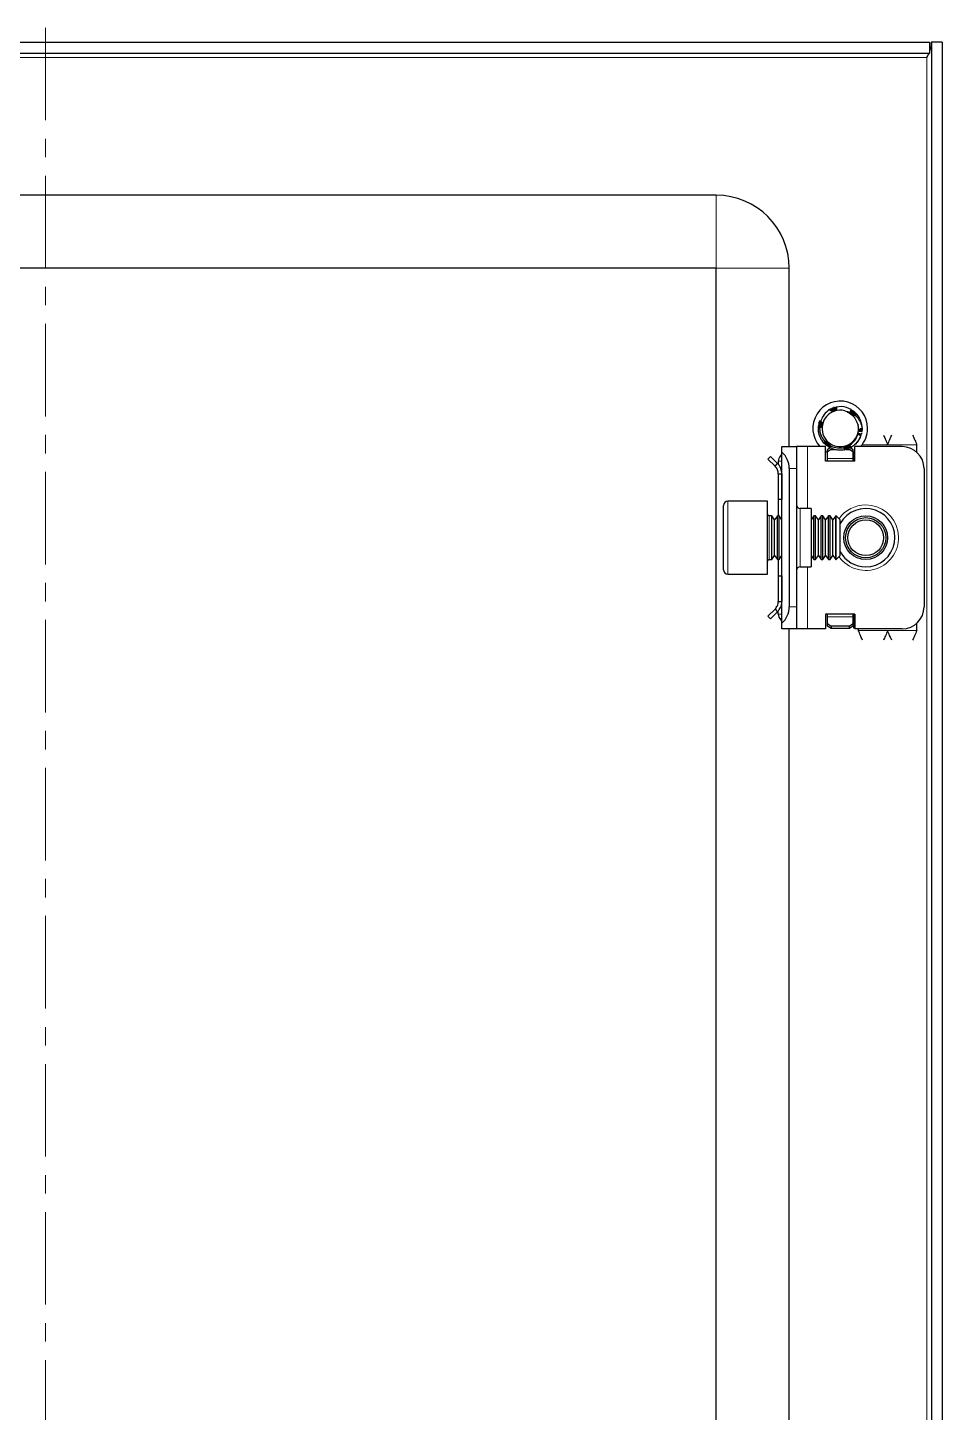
# Model space of a CAD drawing. Header units: millimetres. Extents: x 233 to 1212, y -851 to 1304.
# Drawn here: x 1086 to 1211.5, y 1032.6 to 1222.6 of the extents above; entities that cross this region are included whole.
import ezdxf

# ---------------------------------------------------------------- set-up
doc = ezdxf.new("R2010")
doc.units = ezdxf.units.MM
doc.linetypes.add('CENTERX2', pattern=[20.32, 12.7, -2.54, 2.54, -2.54])
doc.layers.add('FORMAT', color=7, linetype='Continuous')

msp = doc.modelspace()

# ---------------------------------------------------------------- linework, layer by layer
at = {"color": 7, "linetype": 'Continuous', "lineweight": 25}
for p, q in [((967.15, 1220.61), (1209.75, 1220.61)), ((1209.75, 1219.11), (1209.75, 1220.61)), ((1211.45, 1220.61), (1209.95, 1220.61)), ((1209.95, 1220.61), (1209.95, -740.39)), ((1211.45, 1220.61), (1211.45, -740.39)), ((967.15, 1219.11), (1209.75, 1219.11)), ((1209.59, 1219.11), (1209.35, 1218.51)), ((1180.45, 1199.61), (996.45, 1199.61)), ((1180.45, 1189.61), (996.45, 1189.61)), ((1180.45, -709.39), (1180.45, 1189.61)), ((1190.45, 1165.11), (1190.45, 1189.61)), ((1195.83, 1170.14), (1196.03, 1170.25)), ((1196, 1170.24), (1195.96, 1170.22)), ((1196.01, 1170.17), (1195.96, 1170.22)), ((1196, 1170.24), (1196.23, 1170.32)), ((1196.19, 1170.33), (1196.14, 1170.31)), ((1196.38, 1170.42), (1196.33, 1170.4)), ((1196.57, 1170.48), (1196.52, 1170.47)), ((1196.76, 1170.53), (1196.71, 1170.52)), ((1197.65, 1170.61), (1196.9, 1170.54)), ((1199.15, 1170.09), (1199.1, 1170.12)), ((1199.31, 1169.97), (1199.27, 1170)), ((1199.47, 1169.83), (1199.43, 1169.87)), ((1199.61, 1169.69), (1199.58, 1169.73)), ((1199.61, 1169.69), (1199.73, 1169.56)), ((1199.72, 1169.57), (1199.71, 1169.59)), ((1194.45, 1167.71), (1194.48, 1167.96)), ((1194.45, 1167.5), (1194.48, 1167.74)), ((1194.45, 1167.71), (1194.45, 1167.66)), ((1194.45, 1167.5), (1194.45, 1167.45)), ((1194.47, 1167.91), (1194.46, 1167.86)), ((1194.47, 1167.3), (1194.47, 1167.26)), ((1194.49, 1168.12), (1194.49, 1168.07)), ((1194.49, 1167.11), (1194.5, 1167.07)), ((1194.53, 1168.32), (1194.52, 1168.27)), ((1194.53, 1168.32), (1194.61, 1168.55)), ((1194.53, 1166.93), (1194.54, 1166.89)), ((1194.59, 1168.51), (1194.57, 1168.46)), ((1199.74, 1168.48), (1199.91, 1168.07)), ((1200.44, 1167.42), (1200.38, 1167.11)), ((1200.42, 1167.21), (1200.43, 1167.26)), ((1200.44, 1167.42), (1200.45, 1167.47)), ((1200.45, 1167.61), (1200.45, 1167.61)), ((1189.45, 1165.11), (1191.45, 1165.11)), ((1189.45, 1164.35), (1189.45, 1165.11)), ((1191.45, 1165.11), (1191.45, 1162.11)), ((1192.95, 1165.11), (1191.45, 1165.11)), ((1195.45, 1165.11), (1192.95, 1165.11)), ((1194.58, 1166.75), (1194.59, 1166.71)), ((1194.64, 1166.58), (1194.64, 1166.57)), ((1195.22, 1165.6), (1195.26, 1165.57)), ((1195.36, 1165.46), (1195.39, 1165.43)), ((1195.45, 1163.11), (1195.45, 1165.11)), ((1195.67, 1165.2), (1195.46, 1165.38)), ((1195.51, 1165.33), (1195.55, 1165.3)), ((1195.67, 1165.2), (1195.71, 1165.17)), ((1195.84, 1165.08), (1195.88, 1165.06)), ((1196.02, 1164.98), (1195.88, 1165.09)), ((1198.79, 1165.02), (1199.2, 1164.74)), ((1199.45, 1163.11), (1199.45, 1165.11)), ((1205.95, 1165.11), (1199.45, 1165.11)), ((1199.69, 1165.68), (1199.57, 1165.49)), ((1200.22, 1166.5), (1200.12, 1166.31)), ((1200.23, 1166.49), (1200.13, 1166.31)), ((1200.29, 1166.87), (1200.35, 1166.86)), ((1200.29, 1166.63), (1200.3, 1166.68)), ((1200.34, 1166.81), (1200.35, 1166.86)), ((1207.95, 1164.35), (1207.95, 1165.36)), ((1187.89, 1163.75), (1187.54, 1163.4)), ((1188.51, 1162.42), (1187.54, 1163.4)), ((1188.86, 1162.78), (1187.89, 1163.75)), ((1188.95, 1163.11), (1188.95, 1162.72)), ((1189.24, 1163.82), (1189.45, 1164.03)), ((1189.45, 1140.88), (1189.45, 1164.35)), ((1195.7, 1164.3), (1195.45, 1164.44)), ((1199.45, 1163.11), (1195.45, 1163.11)), ((1195.7, 1164.74), (1196.04, 1164.98)), ((1196.2, 1164.74), (1195.7, 1164.38)), ((1195.7, 1164.38), (1195.7, 1164.74)), ((1195.7, 1163.47), (1195.7, 1164.38)), ((1195.7, 1163.11), (1195.7, 1163.47)), ((1196.02, 1164.98), (1196.06, 1164.96)), ((1196.2, 1164.74), (1196.6, 1164.74)), ((1196.37, 1164.81), (1196.42, 1164.8)), ((1196.55, 1164.75), (1196.6, 1164.74)), ((1196.73, 1164.7), (1196.77, 1164.69)), ((1198.05, 1164.67), (1198.09, 1164.68)), ((1198.29, 1164.74), (1198.7, 1164.74)), ((1199.2, 1164.38), (1198.7, 1164.74)), ((1199.2, 1164.74), (1199.2, 1164.38)), ((1199.2, 1164.38), (1199.2, 1163.47)), ((1199.2, 1163.47), (1199.2, 1163.11)), ((1199.45, 1164.44), (1199.25, 1164.32)), ((1199.25, 1164.32), (1199.25, 1163.11)), ((1188.51, 1162.42), (1188.86, 1162.78)), ((1188.95, 1161.36), (1189.45, 1161.36)), ((1188.95, 1161.36), (1188.95, 1157.86)), ((1189.45, 1161.36), (1189.45, 1157.86)), ((1190.45, 1162.11), (1190.45, 1143.11)), ((1191.45, 1162.11), (1191.45, 1143.11)), ((1208.95, 1162.11), (1208.95, 1143.11)), ((1187.45, 1157.61), (1182.05, 1157.61)), ((1187.45, 1147.61), (1187.45, 1157.61)), ((1189.45, 1157.86), (1188.95, 1157.86)), ((1188.95, 1157.86), (1188.95, 1155.61)), ((1181.45, 1148.21), (1181.45, 1157.01)), ((1188.06, 1155.61), (1187.7, 1155.61)), ((1188.45, 1155.06), (1188.06, 1155.61)), ((1188.06, 1155.14), (1188.06, 1155.61)), ((1188.84, 1155.61), (1188.45, 1155.06)), ((1189.06, 1155.61), (1188.84, 1155.61)), ((1188.84, 1155.14), (1188.84, 1155.61)), ((1189.45, 1155.06), (1189.06, 1155.61)), ((1189.06, 1155.14), (1189.06, 1155.61)), ((1193.45, 1156.61), (1191.95, 1156.61)), ((1193.45, 1156.61), (1193.45, 1148.61)), ((1193.84, 1155.61), (1193.45, 1155.06)), ((1194.06, 1155.61), (1193.84, 1155.61)), ((1193.84, 1155.14), (1193.84, 1155.61)), ((1194.45, 1155.06), (1194.06, 1155.61)), ((1194.06, 1155.14), (1194.06, 1155.61)), ((1194.84, 1155.61), (1194.45, 1155.06)), ((1195.06, 1155.61), (1194.84, 1155.61)), ((1194.84, 1155.14), (1194.84, 1155.61)), ((1195.45, 1155.06), (1195.06, 1155.61)), ((1195.06, 1155.14), (1195.06, 1155.61)), ((1195.84, 1155.61), (1195.45, 1155.06)), ((1196.06, 1155.61), (1195.84, 1155.61)), ((1195.84, 1155.14), (1195.84, 1155.61)), ((1196.45, 1155.06), (1196.06, 1155.61)), ((1196.06, 1155.14), (1196.06, 1155.61)), ((1196.84, 1155.61), (1196.45, 1155.06)), ((1196.9, 1155.61), (1196.84, 1155.61)), ((1196.84, 1155.14), (1196.84, 1155.61)), ((1197.45, 1155.06), (1196.9, 1155.61)), ((1196.9, 1149.61), (1196.9, 1155.61)), ((1188.06, 1149.61), (1188.06, 1155.14)), ((1188.45, 1154.67), (1188.45, 1155.06)), ((1188.45, 1150.17), (1188.45, 1154.67)), ((1188.84, 1149.61), (1188.84, 1155.14)), ((1189.06, 1149.61), (1189.06, 1155.14)), ((1193.84, 1149.61), (1193.84, 1155.14)), ((1194.06, 1149.61), (1194.06, 1155.14)), ((1194.45, 1154.67), (1194.45, 1155.06)), ((1194.45, 1150.17), (1194.45, 1154.67)), ((1194.84, 1149.61), (1194.84, 1155.14)), ((1195.06, 1149.61), (1195.06, 1155.14)), ((1195.45, 1154.67), (1195.45, 1155.06)), ((1195.45, 1150.17), (1195.45, 1154.67)), ((1195.84, 1149.61), (1195.84, 1155.14)), ((1196.06, 1149.61), (1196.06, 1155.14)), ((1196.45, 1154.67), (1196.45, 1155.06)), ((1196.45, 1150.17), (1196.45, 1154.67)), ((1196.84, 1149.61), (1196.84, 1155.14)), ((1197.45, 1150.17), (1197.45, 1155.06)), ((1188.06, 1149.61), (1188.45, 1150.17)), ((1188.45, 1150.17), (1188.84, 1149.61)), ((1189.06, 1149.61), (1189.45, 1150.17)), ((1193.45, 1150.17), (1193.84, 1149.61)), ((1194.06, 1149.61), (1194.45, 1150.17)), ((1194.45, 1150.17), (1194.84, 1149.61)), ((1195.06, 1149.61), (1195.45, 1150.17)), ((1195.45, 1150.17), (1195.84, 1149.61)), ((1196.06, 1149.61), (1196.45, 1150.17)), ((1196.45, 1150.17), (1196.84, 1149.61)), ((1196.9, 1149.61), (1197.45, 1150.17)), ((1187.7, 1149.61), (1188.06, 1149.61)), ((1188.84, 1149.61), (1189.06, 1149.61)), ((1188.95, 1149.61), (1188.95, 1147.36)), ((1191.95, 1148.61), (1193.45, 1148.61)), ((1193.84, 1149.61), (1194.06, 1149.61)), ((1194.84, 1149.61), (1195.06, 1149.61)), ((1195.84, 1149.61), (1196.06, 1149.61)), ((1196.84, 1149.61), (1196.9, 1149.61)), ((1182.05, 1147.61), (1187.45, 1147.61)), ((1188.95, 1147.36), (1189.45, 1147.36)), ((1188.95, 1147.36), (1188.95, 1143.86)), ((1189.45, 1147.36), (1189.45, 1143.86)), ((1188.51, 1142.8), (1187.54, 1141.83)), ((1188.86, 1142.45), (1187.89, 1141.47)), ((1188.51, 1142.8), (1188.86, 1142.45)), ((1188.95, 1143.86), (1189.45, 1143.86)), ((1188.95, 1142.11), (1188.95, 1142.57)), ((1191.45, 1143.11), (1191.45, 1140.11)), ((1187.89, 1141.47), (1187.54, 1141.83)), ((1189.45, 1141.2), (1189.24, 1141.41)), ((1189.45, 1140.11), (1189.45, 1140.88)), ((1199.45, 1142.11), (1195.45, 1142.11)), ((1195.45, 1142.11), (1195.45, 1140.11)), ((1195.7, 1141.76), (1195.7, 1142.11)), ((1195.7, 1140.85), (1195.7, 1141.76)), ((1195.7, 1140.85), (1196.2, 1140.49)), ((1195.7, 1140.49), (1195.7, 1140.85)), ((1196.2, 1140.14), (1195.7, 1140.49)), ((1198.7, 1140.49), (1196.2, 1140.49)), ((1196.2, 1140.49), (1196.2, 1140.14)), ((1198.7, 1140.49), (1199.2, 1140.85)), ((1198.7, 1140.14), (1198.7, 1140.49)), ((1199.2, 1140.49), (1198.7, 1140.14)), ((1199.2, 1142.11), (1199.2, 1141.76)), ((1199.2, 1141.76), (1199.2, 1140.85)), ((1199.2, 1140.85), (1199.2, 1140.49)), ((1199.25, 1142.11), (1199.25, 1140.23)), ((1199.45, 1142.11), (1199.45, 1140.11)), ((1207.95, 1139.86), (1207.95, 1140.88)), ((1191.45, 1140.11), (1189.45, 1140.11)), ((1190.45, 565.11), (1190.45, 1140.11)), ((1192.95, 1140.11), (1191.45, 1140.11)), ((1195.45, 1140.11), (1192.95, 1140.11)), ((1198.7, 1140.14), (1196.2, 1140.14)), ((1199.25, 1140.23), (1199.45, 1140.23)), ((1205.95, 1140.11), (1199.45, 1140.11)), ((1199.95, 1139.86), (1199.95, 1140.11))]:
    msp.add_line(p, q, dxfattribs=at)
at = {"color": 8, "linetype": 'Continuous', "lineweight": 18}
for p, q in [((967.55, 1218.51), (1209.35, 1218.51)), ((1209.35, 1218.51), (1209.35, -738.29)), ((1180.45, 1189.61), (1180.45, 1199.61)), ((1180.45, 1189.61), (1190.45, 1189.61)), ((1192.95, 1165.11), (1192.95, 1156.61)), ((1200.45, 1165.36), (1203.95, 1165.36)), ((1207.95, 1165.36), (1203.95, 1165.36)), ((1189.45, 1163.11), (1188.95, 1163.11)), ((1189.45, 1163.61), (1189.24, 1163.82)), ((1199.2, 1163.47), (1195.7, 1163.47)), ((1191.45, 1162.11), (1190.45, 1162.11)), ((1182.05, 1157.61), (1182.05, 1147.61)), ((1187.7, 1155.61), (1187.7, 1151)), ((1191.95, 1156.61), (1191.95, 1148.61)), ((1187.7, 1151), (1187.7, 1149.61)), ((1192.95, 1148.61), (1192.95, 1140.11)), ((1190.45, 1143.11), (1191.45, 1143.11)), ((1189.45, 1142.11), (1188.95, 1142.11)), ((1189.45, 1141.61), (1189.24, 1141.41)), ((1195.7, 1141.76), (1199.2, 1141.76)), ((1203.95, 1139.86), (1199.95, 1139.86)), ((1207.95, 1139.86), (1203.95, 1139.86))]:
    msp.add_line(p, q, dxfattribs=at)
at = {"color": 7, "linetype": 'Continuous', "lineweight": 25}
for radius in [3, 2.76, 2.45]:
    msp.add_circle((1200.95, 1152.61), radius, dxfattribs=at)
for centre, radius, start, end in [((1180.45, 1189.61), 10, 0, 90), ((1197.45, 1167.61), 3.75, 0, 221.8103), ((1197.45, 1167.61), 2.5, 108.5944, 168.5944), ((1197.45, 1167.61), 2.5, 75.8881, 108.5944), ((1197.45, 1167.61), 3, 59.9286, 86.2193), ((1197.45, 1167.61), 3, 360, 40.7437), ((1197.45, 1167.61), 2.5, 168.5944, 228.5944), ((1197.45, 1167.61), 2.5, 288.5944, 348.5944), ((1197.45, 1167.61), 2.5, 348.5944, 10.5165), ((1197.45, 1167.61), 3.75, 318.1897, 0), ((1197.45, 1167.61), 2.5, 228.5944, 288.5944), ((1205.95, 1162.11), 3, 360, 90), ((1189.95, 1163.11), 1, 135, 180), ((1187.45, 1162.11), 3, 360, 48.1897), ((1182.05, 1157.01), 0.6, 90, 180), ((1187.7, 1155.86), 0.25, 180, 270), ((1191.95, 1157.11), 0.5, 180, 270), ((1200.95, 1152.61), 4, 270, 151.045), ((1200.95, 1152.61), 4, 208.955, 270), ((1182.05, 1148.21), 0.6, 180, 270), ((1187.7, 1149.36), 0.25, 90, 180), ((1191.95, 1148.11), 0.5, 90, 180), ((1187.45, 1143.11), 3, 311.8103, 360), ((1205.95, 1143.11), 3, 270, 360), ((1189.95, 1142.11), 1, 180, 225)]:
    msp.add_arc(centre, radius, start, end, dxfattribs=at)
at = {"color": 8, "linetype": 'Continuous', "lineweight": 18}
for start, end in [(215.4622, 90), (90, 144.5378)]:
    msp.add_arc((1200.95, 1152.61), 4.5, start, end, dxfattribs=at)
at = {"color": 7, "linetype": 'Continuous', "lineweight": 25}
for points, knots in [([(1209.95, 1220.61), (1209.94, 1220.43), (1209.92, 1220.07), (1209.83, 1219.7), (1209.75, 1219.51), (1209.75, 1219.5)], [0, 0, 0, 0, 0.48755, 0.97507, 1, 1, 1, 1]), ([(1195.99, 1170.17), (1195.91, 1170.12), (1195.57, 1169.89), (1195.08, 1169.38), (1194.85, 1168.83), (1194.75, 1168.58)], [0, 0, 0, 0, 0.128781, 0.613629, 1, 1, 1, 1]), ([(1196.65, 1169.98), (1196.64, 1169.98), (1196.59, 1169.96), (1196.51, 1169.95), (1196.42, 1169.95), (1196.33, 1169.97), (1196.24, 1169.99), (1196.16, 1170.03), (1196.08, 1170.07), (1196.03, 1170.12), (1196, 1170.16), (1195.99, 1170.17)], [0, 0, 0, 0, 0.0429601, 0.1733, 0.2742626, 0.4010814, 0.5277159, 0.6542588, 0.7807587, 0.9368521, 1, 1, 1, 1]), ([(1196, 1170.24), (1196.03, 1170.22), (1196.09, 1170.18), (1196.16, 1170.11), (1196.2, 1170.05), (1196.22, 1170.01), (1196.22, 1170)], [0, 0, 0, 0, 0.3195142, 0.6084926, 0.891527, 1, 1, 1, 1]), ([(1196.3, 1169.98), (1196.3, 1169.98), (1196.3, 1170.01), (1196.28, 1170.08), (1196.25, 1170.17), (1196.2, 1170.25), (1196.16, 1170.29), (1196.14, 1170.31)], [0, 0, 0, 0, 0.00279, 0.269575, 0.536371, 0.765499, 1, 1, 1, 1]), ([(1196.19, 1170.33), (1196.21, 1170.31), (1196.27, 1170.27), (1196.33, 1170.19), (1196.37, 1170.11), (1196.4, 1170.03), (1196.4, 1169.98), (1196.41, 1169.96)], [0, 0, 0, 0, 0.234253, 0.442787, 0.646465, 0.841043, 1, 1, 1, 1]), ([(1196.44, 1169.95), (1196.44, 1169.98), (1196.45, 1170.05), (1196.44, 1170.14), (1196.42, 1170.24), (1196.38, 1170.32), (1196.35, 1170.37), (1196.33, 1170.4)], [0, 0, 0, 0, 0.181695, 0.396783, 0.61186, 0.803681, 1, 1, 1, 1]), ([(1196.38, 1170.42), (1196.4, 1170.39), (1196.45, 1170.34), (1196.5, 1170.26), (1196.54, 1170.18), (1196.55, 1170.09), (1196.55, 1170.02), (1196.54, 1169.98), (1196.54, 1169.96)], [0, 0, 0, 0, 0.208724, 0.39105, 0.568219, 0.73683, 0.894853, 1, 1, 1, 1]), ([(1196.56, 1169.96), (1196.56, 1169.97), (1196.58, 1170.01), (1196.6, 1170.08), (1196.61, 1170.18), (1196.6, 1170.28), (1196.57, 1170.38), (1196.54, 1170.44), (1196.52, 1170.47)], [0, 0, 0, 0, 0.043388, 0.23288, 0.422274, 0.611632, 0.803279, 1, 1, 1, 1]), ([(1196.57, 1170.48), (1196.59, 1170.45), (1196.63, 1170.4), (1196.67, 1170.31), (1196.69, 1170.23), (1196.69, 1170.15), (1196.68, 1170.07), (1196.67, 1170.02), (1196.65, 1169.99), (1196.64, 1169.98)], [0, 0, 0, 0, 0.198483, 0.367712, 0.531083, 0.685778, 0.830503, 0.965152, 1, 1, 1, 1]), ([(1196.9, 1170.54), (1196.91, 1170.52), (1196.93, 1170.47), (1196.95, 1170.4), (1196.95, 1170.32), (1196.93, 1170.24), (1196.89, 1170.16), (1196.83, 1170.08), (1196.74, 1170.02), (1196.68, 1169.99), (1196.65, 1169.98)], [0, 0, 0, 0, 0.098631, 0.238541, 0.378532, 0.49895, 0.601027, 0.777401, 0.9101, 1, 1, 1, 1]), ([(1196.67, 1170), (1196.68, 1170.02), (1196.71, 1170.07), (1196.74, 1170.16), (1196.76, 1170.26), (1196.76, 1170.39), (1196.73, 1170.47), (1196.71, 1170.52)], [0, 0, 0, 0, 0.13286, 0.29106, 0.491007, 0.69089, 1, 1, 1, 1]), ([(1196.76, 1170.53), (1196.77, 1170.51), (1196.8, 1170.46), (1196.83, 1170.37), (1196.84, 1170.29), (1196.83, 1170.21), (1196.8, 1170.12), (1196.76, 1170.06), (1196.73, 1170.02)], [0, 0, 0, 0, 0.16279, 0.324686, 0.479688, 0.626058, 0.76302, 1, 1, 1, 1]), ([(1196.75, 1170.03), (1196.76, 1170.04), (1196.79, 1170.06), (1196.82, 1170.12), (1196.87, 1170.2), (1196.9, 1170.29), (1196.91, 1170.38), (1196.91, 1170.47), (1196.91, 1170.52), (1196.9, 1170.54)], [0, 0, 0, 0, 0.036757, 0.196192, 0.355485, 0.51469, 0.719746, 0.882005, 1, 1, 1, 1]), ([(1198.06, 1170.04), (1198.34, 1169.99), (1198.64, 1169.93), (1198.91, 1169.8), (1198.92, 1169.8)], [0, 0, 0, 0, 0.965671, 1, 1, 1, 1]), ([(1198.06, 1170.04), (1198.15, 1170), (1198.29, 1169.94), (1198.42, 1169.87), (1198.46, 1169.85)], [0, 0, 0, 0, 0.681733, 1, 1, 1, 1]), ([(1198.46, 1169.85), (1198.53, 1169.81), (1198.85, 1169.65), (1199.37, 1169.24), (1199.62, 1168.73), (1199.74, 1168.48)], [0, 0, 0, 0, 0.130652, 0.560007, 1, 1, 1, 1]), ([(1198.92, 1169.8), (1198.91, 1169.82), (1198.9, 1169.86), (1198.89, 1169.94), (1198.9, 1170.03), (1198.91, 1170.12), (1198.94, 1170.18), (1198.95, 1170.21)], [0, 0, 0, 0, 0.113604, 0.31095, 0.508229, 0.75166, 1, 1, 1, 1]), ([(1198.97, 1170.2), (1198.97, 1170.16), (1198.97, 1170.09), (1198.94, 1170), (1198.92, 1169.94), (1198.9, 1169.91), (1198.9, 1169.91)], [0, 0, 0, 0, 0.357139, 0.680979, 0.998183, 1, 1, 1, 1]), ([(1198.91, 1169.82), (1198.93, 1169.84), (1198.98, 1169.88), (1199.03, 1169.95), (1199.08, 1170.03), (1199.1, 1170.09), (1199.1, 1170.12)], [0, 0, 0, 0, 0.228254, 0.510351, 0.752319, 1, 1, 1, 1]), ([(1199.52, 1169.4), (1199.5, 1169.39), (1199.46, 1169.38), (1199.37, 1169.37), (1199.27, 1169.39), (1199.18, 1169.43), (1199.11, 1169.48), (1199.02, 1169.56), (1198.95, 1169.68), (1198.93, 1169.76), (1198.92, 1169.8)], [0, 0, 0, 0, 0.073646, 0.169563, 0.351373, 0.438893, 0.519676, 0.682906, 0.8512, 1, 1, 1, 1]), ([(1199.15, 1170.09), (1199.14, 1170.05), (1199.13, 1169.98), (1199.1, 1169.89), (1199.05, 1169.81), (1199, 1169.75), (1198.96, 1169.72), (1198.94, 1169.71)], [0, 0, 0, 0, 0.240212, 0.454711, 0.664287, 0.864517, 1, 1, 1, 1]), ([(1198.96, 1169.68), (1198.98, 1169.69), (1199.04, 1169.71), (1199.12, 1169.77), (1199.19, 1169.84), (1199.24, 1169.91), (1199.26, 1169.97), (1199.27, 1170)], [0, 0, 0, 0, 0.172104, 0.391099, 0.610089, 0.802801, 1, 1, 1, 1]), ([(1199.31, 1169.97), (1199.3, 1169.93), (1199.29, 1169.86), (1199.25, 1169.78), (1199.19, 1169.71), (1199.13, 1169.65), (1199.07, 1169.61), (1199.02, 1169.6), (1199.01, 1169.6)], [0, 0, 0, 0, 0.209239, 0.392702, 0.571062, 0.740844, 0.899958, 1, 1, 1, 1]), ([(1199.02, 1169.57), (1199.03, 1169.57), (1199.07, 1169.58), (1199.15, 1169.61), (1199.24, 1169.65), (1199.32, 1169.71), (1199.38, 1169.78), (1199.42, 1169.84), (1199.43, 1169.87)], [0, 0, 0, 0, 0.0505, 0.241124, 0.431653, 0.622154, 0.808692, 1, 1, 1, 1]), ([(1199.47, 1169.83), (1199.46, 1169.8), (1199.43, 1169.74), (1199.38, 1169.66), (1199.32, 1169.6), (1199.25, 1169.55), (1199.17, 1169.52), (1199.12, 1169.51), (1199.09, 1169.51), (1199.08, 1169.51)], [0, 0, 0, 0, 0.198035, 0.367663, 0.531495, 0.686664, 0.831818, 0.981917, 1, 1, 1, 1]), ([(1199.1, 1169.49), (1199.1, 1169.49), (1199.14, 1169.49), (1199.2, 1169.5), (1199.29, 1169.52), (1199.37, 1169.55), (1199.45, 1169.6), (1199.52, 1169.65), (1199.56, 1169.7), (1199.58, 1169.73)], [0, 0, 0, 0, 0.018281, 0.175639, 0.332896, 0.490097, 0.647274, 0.821632, 1, 1, 1, 1]), ([(1199.61, 1169.69), (1199.6, 1169.67), (1199.57, 1169.62), (1199.51, 1169.55), (1199.44, 1169.5), (1199.37, 1169.46), (1199.3, 1169.45), (1199.22, 1169.44), (1199.17, 1169.45), (1199.15, 1169.45)], [0, 0, 0, 0, 0.159446, 0.318034, 0.469983, 0.61348, 0.747649, 0.872856, 1, 1, 1, 1]), ([(1199.16, 1169.44), (1199.19, 1169.44), (1199.25, 1169.42), (1199.33, 1169.42), (1199.41, 1169.43), (1199.49, 1169.45), (1199.6, 1169.5), (1199.67, 1169.56), (1199.71, 1169.59)], [0, 0, 0, 0, 0.149407, 0.278563, 0.407661, 0.536722, 0.727045, 1, 1, 1, 1]), ([(1199.72, 1169.57), (1199.71, 1169.55), (1199.67, 1169.5), (1199.61, 1169.44), (1199.56, 1169.41), (1199.52, 1169.4), (1199.52, 1169.4)], [0, 0, 0, 0, 0.315056, 0.630194, 0.945514, 1, 1, 1, 1]), ([(1199.52, 1169.4), (1199.55, 1169.37), (1199.79, 1169.15), (1200.14, 1168.69), (1200.38, 1168.08), (1200.43, 1167.73), (1200.45, 1167.61)], [0, 0, 0, 0, 0.050685, 0.485619, 0.826643, 1, 1, 1, 1]), ([(1194.45, 1167.71), (1194.48, 1167.72), (1194.55, 1167.75), (1194.64, 1167.78), (1194.73, 1167.78), (1194.78, 1167.77), (1194.8, 1167.77)], [0, 0, 0, 0, 0.2937792, 0.5589816, 0.8184942, 1, 1, 1, 1]), ([(1194.68, 1167.68), (1194.66, 1167.68), (1194.61, 1167.69), (1194.53, 1167.68), (1194.48, 1167.67), (1194.45, 1167.66)], [0, 0, 0, 0, 0.236131, 0.613435, 1, 1, 1, 1]), ([(1195.22, 1165.6), (1195.1, 1165.75), (1194.82, 1166.1), (1194.53, 1166.76), (1194.48, 1167.27), (1194.45, 1167.53)], [0, 0, 0, 0, 0.274163, 0.639603, 1, 1, 1, 1]), ([(1194.85, 1167.81), (1194.84, 1167.82), (1194.8, 1167.84), (1194.73, 1167.86), (1194.64, 1167.88), (1194.55, 1167.88), (1194.49, 1167.87), (1194.46, 1167.86)], [0, 0, 0, 0, 0.050156, 0.304513, 0.55888, 0.776903, 1, 1, 1, 1]), ([(1194.56, 1166.87), (1194.54, 1166.91), (1194.48, 1167.06), (1194.47, 1167.22), (1194.46, 1167.34)], [0, 0, 0, 0, 0.2829098, 1, 1, 1, 1]), ([(1194.47, 1167.91), (1194.5, 1167.93), (1194.56, 1167.95), (1194.66, 1167.96), (1194.75, 1167.96), (1194.83, 1167.94), (1194.89, 1167.92), (1194.91, 1167.9), (1194.91, 1167.9)], [0, 0, 0, 0, 0.227908, 0.430276, 0.627707, 0.816134, 0.99284, 1, 1, 1, 1]), ([(1194.49, 1168.12), (1194.53, 1168.13), (1194.59, 1168.15), (1194.69, 1168.15), (1194.78, 1168.13), (1194.86, 1168.1), (1194.92, 1168.06), (1194.96, 1168.03), (1194.97, 1168.01)], [0, 0, 0, 0, 0.205811, 0.38496, 0.558827, 0.724121, 0.878934, 1, 1, 1, 1]), ([(1194.93, 1167.93), (1194.9, 1167.95), (1194.85, 1167.99), (1194.76, 1168.04), (1194.67, 1168.07), (1194.58, 1168.08), (1194.52, 1168.07), (1194.49, 1168.07)], [0, 0, 0, 0, 0.19243, 0.403622, 0.614801, 0.805152, 1, 1, 1, 1]), ([(1194.96, 1168.06), (1194.93, 1168.09), (1194.89, 1168.13), (1194.81, 1168.19), (1194.72, 1168.24), (1194.63, 1168.27), (1194.56, 1168.27), (1194.52, 1168.27)], [0, 0, 0, 0, 0.183111, 0.381533, 0.579913, 0.787111, 1, 1, 1, 1]), ([(1194.53, 1168.32), (1194.57, 1168.32), (1194.64, 1168.33), (1194.73, 1168.32), (1194.81, 1168.29), (1194.88, 1168.25), (1194.94, 1168.2), (1194.97, 1168.16), (1194.99, 1168.14)], [0, 0, 0, 0, 0.207037, 0.38272, 0.55212, 0.712365, 0.86221, 1, 1, 1, 1]), ([(1194.99, 1168.15), (1194.98, 1168.17), (1194.96, 1168.22), (1194.91, 1168.28), (1194.83, 1168.35), (1194.75, 1168.41), (1194.66, 1168.44), (1194.6, 1168.46), (1194.57, 1168.46)], [0, 0, 0, 0, 0.112687, 0.266978, 0.464332, 0.661607, 0.829157, 1, 1, 1, 1]), ([(1194.58, 1168.44), (1194.58, 1168.47), (1194.6, 1168.58), (1194.65, 1168.68), (1194.69, 1168.76)], [0, 0, 0, 0, 0.218168, 1, 1, 1, 1]), ([(1194.59, 1168.51), (1194.62, 1168.5), (1194.67, 1168.5), (1194.76, 1168.48), (1194.83, 1168.44), (1194.9, 1168.39), (1194.95, 1168.34), (1194.98, 1168.28), (1195, 1168.24), (1195.01, 1168.22)], [0, 0, 0, 0, 0.164802, 0.328662, 0.485343, 0.633184, 0.771489, 0.900657, 1, 1, 1, 1]), ([(1195, 1168.11), (1194.99, 1168.08), (1194.97, 1168), (1194.92, 1167.9), (1194.85, 1167.81), (1194.78, 1167.75), (1194.71, 1167.7), (1194.66, 1167.67), (1194.62, 1167.66), (1194.61, 1167.65)], [0, 0, 0, 0, 0.125166, 0.336769, 0.488675, 0.640371, 0.791962, 0.943503, 1, 1, 1, 1]), ([(1194.61, 1167.65), (1194.62, 1167.58), (1194.64, 1167.19), (1194.81, 1166.52), (1195.18, 1166.04), (1195.35, 1165.82)], [0, 0, 0, 0, 0.108003, 0.585763, 1, 1, 1, 1]), ([(1194.75, 1168.58), (1194.75, 1168.58), (1194.78, 1168.57), (1194.84, 1168.54), (1194.9, 1168.5), (1194.94, 1168.44), (1194.98, 1168.37), (1195.01, 1168.26), (1195.01, 1168.17), (1195, 1168.12), (1195, 1168.11)], [0, 0, 0, 0, 0.022761, 0.192243, 0.346896, 0.477535, 0.588677, 0.783334, 0.968624, 1, 1, 1, 1]), ([(1195.02, 1168.18), (1195.01, 1168.21), (1195, 1168.28), (1194.96, 1168.36), (1194.91, 1168.44), (1194.85, 1168.5), (1194.8, 1168.55), (1194.76, 1168.57), (1194.75, 1168.58)], [0, 0, 0, 0, 0.182737, 0.363423, 0.543947, 0.724373, 0.904747, 1, 1, 1, 1]), ([(1198.61, 1165.25), (1198.67, 1165.29), (1199, 1165.47), (1199.49, 1165.94), (1199.8, 1166.53), (1199.89, 1166.87), (1199.9, 1166.92)], [0, 0, 0, 0, 0.104785, 0.513079, 0.918136, 1, 1, 1, 1]), ([(1199.9, 1166.92), (1199.9, 1166.96), (1199.89, 1167.02), (1199.9, 1167.09), (1199.9, 1167.12)], [0, 0, 0, 0, 0.5444726, 1, 1, 1, 1]), ([(1200.34, 1166.81), (1200.31, 1166.81), (1200.25, 1166.81), (1200.16, 1166.83), (1200.09, 1166.86), (1200.02, 1166.9), (1199.96, 1166.95), (1199.92, 1167.01), (1199.9, 1167.04), (1199.89, 1167.06)], [0, 0, 0, 0, 0.165667, 0.330522, 0.488809, 0.638525, 0.778629, 0.909213, 1, 1, 1, 1]), ([(1200.29, 1166.63), (1200.26, 1166.64), (1200.2, 1166.64), (1200.12, 1166.68), (1200.05, 1166.72), (1199.99, 1166.77), (1199.95, 1166.83), (1199.92, 1166.89), (1199.89, 1166.95), (1199.89, 1166.98), (1199.89, 1166.99)], [0, 0, 0, 0, 0.154027, 0.307095, 0.452862, 0.590123, 0.718565, 0.838856, 0.95247, 1, 1, 1, 1]), ([(1199.9, 1167.12), (1199.9, 1167.13), (1199.91, 1167.17), (1199.93, 1167.23), (1199.95, 1167.27), (1199.96, 1167.28)], [0, 0, 0, 0, 0.157682, 0.80304, 1, 1, 1, 1]), ([(1199.96, 1167.28), (1199.97, 1167.39), (1199.98, 1167.65), (1199.94, 1167.92), (1199.91, 1168.07)], [0, 0, 0, 0, 0.408521, 1, 1, 1, 1]), ([(1199.92, 1166.98), (1199.93, 1166.96), (1199.95, 1166.92), (1200, 1166.86), (1200.07, 1166.79), (1200.15, 1166.73), (1200.23, 1166.7), (1200.27, 1166.68), (1200.3, 1166.68)], [0, 0, 0, 0, 0.076151, 0.276704, 0.47712, 0.677473, 0.837574, 1, 1, 1, 1]), ([(1200.42, 1167.21), (1200.39, 1167.2), (1200.32, 1167.18), (1200.23, 1167.17), (1200.14, 1167.18), (1200.06, 1167.21), (1199.99, 1167.24), (1199.96, 1167.26), (1199.95, 1167.27)], [0, 0, 0, 0, 0.214065, 0.402363, 0.585629, 0.760234, 0.923894, 1, 1, 1, 1]), ([(1199.96, 1167.33), (1199.97, 1167.34), (1199.98, 1167.37), (1200.02, 1167.42), (1200.08, 1167.48), (1200.14, 1167.53), (1200.22, 1167.57), (1200.3, 1167.6), (1200.38, 1167.61), (1200.43, 1167.61), (1200.45, 1167.61)], [0, 0, 0, 0, 0.060221, 0.18113, 0.301988, 0.42281, 0.589437, 0.75603, 0.87711, 1, 1, 1, 1]), ([(1199.99, 1167.37), (1200.01, 1167.35), (1200.06, 1167.31), (1200.15, 1167.28), (1200.25, 1167.25), (1200.34, 1167.25), (1200.4, 1167.26), (1200.43, 1167.26)], [0, 0, 0, 0, 0.189173, 0.404697, 0.62022, 0.807935, 1, 1, 1, 1]), ([(1200.44, 1167.42), (1200.41, 1167.4), (1200.35, 1167.37), (1200.25, 1167.36), (1200.16, 1167.36), (1200.08, 1167.37), (1200.03, 1167.39), (1200.01, 1167.4)], [0, 0, 0, 0, 0.235039, 0.445532, 0.651268, 0.847853, 1, 1, 1, 1]), ([(1200.09, 1167.49), (1200.12, 1167.48), (1200.18, 1167.45), (1200.27, 1167.44), (1200.36, 1167.44), (1200.42, 1167.46), (1200.45, 1167.47)], [0, 0, 0, 0, 0.237597, 0.516729, 0.755527, 1, 1, 1, 1]), ([(1200.45, 1167.62), (1200.42, 1167.61), (1200.36, 1167.57), (1200.26, 1167.55), (1200.21, 1167.54), (1200.18, 1167.54)], [0, 0, 0, 0, 0.3712256, 0.7088717, 1, 1, 1, 1]), ([(1200.39, 1167.01), (1200.38, 1166.96), (1200.37, 1166.88), (1200.33, 1166.8), (1200.32, 1166.78)], [0, 0, 0, 0, 0.657988, 1, 1, 1, 1]), ([(1200.45, 1167.62), (1200.45, 1167.57), (1200.45, 1167.49), (1200.44, 1167.42), (1200.43, 1167.39)], [0, 0, 0, 0, 0.6598587, 1, 1, 1, 1]), ([(1194.71, 1166.39), (1194.71, 1166.39), (1194.64, 1166.51), (1194.6, 1166.64), (1194.57, 1166.77)], [0, 0, 0, 0, 0.025928, 1, 1, 1, 1]), ([(1195.14, 1165.73), (1195.1, 1165.77), (1194.96, 1165.91), (1194.87, 1166.08), (1194.8, 1166.2)], [0, 0, 0, 0, 0.288707, 1, 1, 1, 1]), ([(1195.22, 1165.6), (1195.24, 1165.63), (1195.27, 1165.68), (1195.34, 1165.73), (1195.41, 1165.78), (1195.48, 1165.81), (1195.55, 1165.82), (1195.62, 1165.82), (1195.66, 1165.81), (1195.67, 1165.81)], [0, 0, 0, 0, 0.169226, 0.337427, 0.497935, 0.649179, 0.790582, 0.922688, 1, 1, 1, 1]), ([(1195.72, 1165.77), (1195.71, 1165.77), (1195.64, 1165.77), (1195.54, 1165.75), (1195.43, 1165.71), (1195.34, 1165.65), (1195.29, 1165.6), (1195.26, 1165.57)], [0, 0, 0, 0, 0.046579, 0.362688, 0.551736, 0.740753, 1, 1, 1, 1]), ([(1195.35, 1165.82), (1195.36, 1165.82), (1195.38, 1165.83), (1195.44, 1165.85), (1195.52, 1165.86), (1195.63, 1165.84), (1195.73, 1165.8), (1195.78, 1165.75), (1195.8, 1165.74)], [0, 0, 0, 0, 0.045866, 0.230744, 0.387461, 0.658246, 0.861978, 1, 1, 1, 1]), ([(1195.71, 1165.8), (1195.68, 1165.81), (1195.62, 1165.83), (1195.53, 1165.84), (1195.44, 1165.84), (1195.38, 1165.82), (1195.35, 1165.82)], [0, 0, 0, 0, 0.251795, 0.502165, 0.752314, 1, 1, 1, 1]), ([(1195.36, 1165.46), (1195.37, 1165.5), (1195.4, 1165.56), (1195.46, 1165.63), (1195.53, 1165.68), (1195.6, 1165.72), (1195.67, 1165.75), (1195.71, 1165.75), (1195.74, 1165.75)], [0, 0, 0, 0, 0.211659, 0.390361, 0.562352, 0.724819, 0.876696, 1, 1, 1, 1]), ([(1195.84, 1165.7), (1195.83, 1165.7), (1195.78, 1165.69), (1195.71, 1165.67), (1195.62, 1165.64), (1195.53, 1165.58), (1195.45, 1165.52), (1195.41, 1165.46), (1195.39, 1165.43)], [0, 0, 0, 0, 0.05388, 0.236051, 0.418115, 0.600136, 0.797238, 1, 1, 1, 1]), ([(1195.51, 1165.33), (1195.52, 1165.36), (1195.54, 1165.43), (1195.59, 1165.51), (1195.64, 1165.58), (1195.71, 1165.63), (1195.78, 1165.67), (1195.83, 1165.67), (1195.85, 1165.68)], [0, 0, 0, 0, 0.203485, 0.379971, 0.551008, 0.713426, 0.865499, 1, 1, 1, 1]), ([(1195.91, 1165.61), (1195.91, 1165.61), (1195.87, 1165.6), (1195.81, 1165.57), (1195.72, 1165.52), (1195.65, 1165.45), (1195.59, 1165.38), (1195.56, 1165.32), (1195.55, 1165.3)], [0, 0, 0, 0, 0.002693, 0.20821, 0.413641, 0.619057, 0.807274, 1, 1, 1, 1]), ([(1195.67, 1165.2), (1195.68, 1165.23), (1195.69, 1165.3), (1195.73, 1165.39), (1195.78, 1165.47), (1195.84, 1165.53), (1195.89, 1165.57), (1195.92, 1165.58), (1195.92, 1165.58)], [0, 0, 0, 0, 0.2228312, 0.4200991, 0.6124087, 0.7958503, 0.9678945, 1, 1, 1, 1]), ([(1195.97, 1165.48), (1195.96, 1165.48), (1195.91, 1165.45), (1195.85, 1165.4), (1195.79, 1165.33), (1195.74, 1165.25), (1195.72, 1165.2), (1195.71, 1165.17)], [0, 0, 0, 0, 0.084965, 0.329338, 0.573716, 0.784411, 1, 1, 1, 1]), ([(1195.8, 1165.74), (1195.81, 1165.73), (1195.84, 1165.7), (1195.89, 1165.63), (1195.94, 1165.55), (1195.98, 1165.47), (1196, 1165.38), (1196, 1165.32), (1196.01, 1165.29)], [0, 0, 0, 0, 0.066273, 0.267344, 0.423096, 0.618734, 0.814089, 1, 1, 1, 1]), ([(1195.84, 1165.08), (1195.84, 1165.12), (1195.85, 1165.19), (1195.88, 1165.28), (1195.92, 1165.36), (1195.96, 1165.41), (1195.98, 1165.43), (1195.98, 1165.43)], [0, 0, 0, 0, 0.275174, 0.522846, 0.765225, 0.99702, 1, 1, 1, 1]), ([(1196, 1165.29), (1195.98, 1165.27), (1195.94, 1165.22), (1195.9, 1165.14), (1195.89, 1165.08), (1195.88, 1165.06)], [0, 0, 0, 0, 0.351509, 0.671861, 1, 1, 1, 1]), ([(1196.08, 1165.27), (1196.08, 1165.26), (1196.08, 1165.23), (1196.08, 1165.17), (1196.05, 1165.08), (1196.02, 1165.02), (1196, 1164.99)], [0, 0, 0, 0, 0.058255, 0.305509, 0.64716, 1, 1, 1, 1]), ([(1196.01, 1165.29), (1196.07, 1165.26), (1196.4, 1165.08), (1197.06, 1164.9), (1197.69, 1164.94), (1197.98, 1165.01), (1197.98, 1165.01)], [0, 0, 0, 0, 0.102158, 0.551599, 0.99962, 1, 1, 1, 1]), ([(1196.02, 1164.98), (1196.02, 1165.01), (1196.02, 1165.08), (1196.04, 1165.18), (1196.07, 1165.23), (1196.08, 1165.26)], [0, 0, 0, 0, 0.371432, 0.710618, 1, 1, 1, 1]), ([(1197.98, 1165.01), (1197.99, 1165.03), (1198.01, 1165.08), (1198.07, 1165.15), (1198.16, 1165.21), (1198.22, 1165.24), (1198.25, 1165.24)], [0, 0, 0, 0, 0.153621, 0.528305, 0.811762, 1, 1, 1, 1]), ([(1198.13, 1165.18), (1198.1, 1165.16), (1198.05, 1165.12), (1198.01, 1165.06), (1197.99, 1165.02), (1197.98, 1165.01)], [0, 0, 0, 0, 0.41332, 0.833507, 1, 1, 1, 1]), ([(1198.05, 1164.67), (1198.04, 1164.7), (1198.01, 1164.75), (1198, 1164.84), (1198, 1164.92), (1198.01, 1165), (1198.04, 1165.09), (1198.09, 1165.14), (1198.12, 1165.18)], [0, 0, 0, 0, 0.162579, 0.32416, 0.478216, 0.623372, 0.759205, 1, 1, 1, 1]), ([(1198.16, 1165.18), (1198.16, 1165.18), (1198.13, 1165.13), (1198.09, 1165.05), (1198.07, 1164.93), (1198.06, 1164.85), (1198.07, 1164.76), (1198.09, 1164.71), (1198.09, 1164.68)], [0, 0, 0, 0, 0.001313, 0.309582, 0.493731, 0.677835, 0.837663, 1, 1, 1, 1]), ([(1198.24, 1164.72), (1198.22, 1164.75), (1198.18, 1164.8), (1198.15, 1164.89), (1198.14, 1164.97), (1198.14, 1165.06), (1198.16, 1165.13), (1198.18, 1165.19), (1198.2, 1165.22), (1198.21, 1165.23)], [0, 0, 0, 0, 0.1954613, 0.3596487, 0.5176065, 0.6667879, 0.8062679, 0.9362427, 1, 1, 1, 1]), ([(1198.28, 1165.23), (1198.26, 1165.21), (1198.24, 1165.15), (1198.22, 1165.07), (1198.22, 1164.98), (1198.23, 1164.86), (1198.26, 1164.78), (1198.28, 1164.73)], [0, 0, 0, 0, 0.147065, 0.321231, 0.495346, 0.669443, 1, 1, 1, 1]), ([(1198.25, 1165.24), (1198.26, 1165.25), (1198.31, 1165.26), (1198.39, 1165.27), (1198.49, 1165.27), (1198.56, 1165.27), (1198.6, 1165.25), (1198.61, 1165.25)], [0, 0, 0, 0, 0.099011, 0.388276, 0.61301, 0.895384, 1, 1, 1, 1]), ([(1198.43, 1164.78), (1198.4, 1164.8), (1198.36, 1164.85), (1198.31, 1164.94), (1198.29, 1165.02), (1198.28, 1165.1), (1198.28, 1165.18), (1198.29, 1165.22), (1198.3, 1165.23)], [0, 0, 0, 0, 0.213002, 0.396975, 0.575181, 0.744364, 0.902779, 1, 1, 1, 1]), ([(1198.4, 1165.27), (1198.4, 1165.27), (1198.38, 1165.23), (1198.38, 1165.16), (1198.37, 1165.06), (1198.39, 1164.96), (1198.42, 1164.87), (1198.46, 1164.82), (1198.47, 1164.79)], [0, 0, 0, 0, 0.019058, 0.219488, 0.419831, 0.620151, 0.807785, 1, 1, 1, 1]), ([(1198.62, 1164.85), (1198.59, 1164.87), (1198.54, 1164.92), (1198.48, 1165), (1198.45, 1165.08), (1198.43, 1165.16), (1198.42, 1165.23), (1198.43, 1165.26), (1198.43, 1165.27)], [0, 0, 0, 0, 0.218347, 0.41099, 0.598711, 0.777744, 0.945667, 1, 1, 1, 1]), ([(1198.53, 1165.27), (1198.53, 1165.25), (1198.53, 1165.2), (1198.54, 1165.11), (1198.57, 1165.02), (1198.61, 1164.94), (1198.65, 1164.89), (1198.67, 1164.87)], [0, 0, 0, 0, 0.114393, 0.350182, 0.585971, 0.790611, 1, 1, 1, 1]), ([(1198.81, 1164.94), (1198.78, 1164.96), (1198.72, 1165), (1198.66, 1165.07), (1198.61, 1165.15), (1198.58, 1165.22), (1198.58, 1165.25), (1198.58, 1165.26)], [0, 0, 0, 0, 0.260762, 0.494805, 0.723794, 0.94279, 1, 1, 1, 1]), ([(1198.63, 1165.3), (1198.64, 1165.29), (1198.68, 1165.29), (1198.75, 1165.26), (1198.83, 1165.21), (1198.91, 1165.13), (1198.95, 1165.07), (1198.97, 1165.03)], [0, 0, 0, 0, 0.084477, 0.253367, 0.470159, 0.686909, 1, 1, 1, 1]), ([(1198.69, 1165.24), (1198.7, 1165.22), (1198.71, 1165.17), (1198.74, 1165.1), (1198.79, 1165.02), (1198.83, 1164.98), (1198.85, 1164.96)], [0, 0, 0, 0, 0.154183, 0.462567, 0.728091, 1, 1, 1, 1]), ([(1198.99, 1165.04), (1198.96, 1165.06), (1198.9, 1165.09), (1198.82, 1165.16), (1198.79, 1165.21), (1198.77, 1165.24)], [0, 0, 0, 0, 0.362858, 0.693435, 1, 1, 1, 1]), ([(1200.29, 1166.63), (1200.08, 1166.21), (1199.76, 1165.56), (1199.17, 1165.17), (1198.97, 1165.03)], [0, 0, 0, 0, 0.657042, 1, 1, 1, 1]), ([(1198.99, 1165.04), (1198.99, 1165.04), (1199.01, 1165.05), (1199.02, 1165.06), (1199.03, 1165.06)], [0, 0, 0, 0, 0.480194, 1, 1, 1, 1]), ([(1199.16, 1165.15), (1199.14, 1165.14), (1199.1, 1165.1), (1199.04, 1165.08), (1199, 1165.06)], [0, 0, 0, 0, 0.230751, 1, 1, 1, 1]), ([(1199.16, 1165.15), (1199.16, 1165.15), (1199.18, 1165.16), (1199.19, 1165.17), (1199.19, 1165.17)], [0, 0, 0, 0, 0.482687, 1, 1, 1, 1]), ([(1199.31, 1165.26), (1199.32, 1165.27), (1199.33, 1165.28), (1199.34, 1165.29), (1199.35, 1165.29)], [0, 0, 0, 0, 0.484546, 1, 1, 1, 1]), ([(1200, 1166.09), (1199.98, 1166.04), (1199.88, 1165.74), (1199.63, 1165.53), (1199.43, 1165.36)], [0, 0, 0, 0, 0.171865, 1, 1, 1, 1]), ([(1199.46, 1165.38), (1199.46, 1165.39), (1199.47, 1165.4), (1199.49, 1165.41), (1199.49, 1165.41)], [0, 0, 0, 0, 0.485158, 1, 1, 1, 1]), ([(1199.59, 1165.51), (1199.6, 1165.52), (1199.61, 1165.53), (1199.62, 1165.54), (1199.62, 1165.54)], [0, 0, 0, 0, 0.4842322, 1, 1, 1, 1]), ([(1200.08, 1166.23), (1200.05, 1166.16), (1199.97, 1165.94), (1199.81, 1165.78), (1199.7, 1165.68)], [0, 0, 0, 0, 0.333789, 1, 1, 1, 1]), ([(1199.72, 1165.65), (1199.72, 1165.65), (1199.74, 1165.67), (1199.75, 1165.69), (1199.76, 1165.7)], [0, 0, 0, 0, 0.296796, 1, 1, 1, 1]), ([(1200.21, 1166.5), (1200.2, 1166.44), (1200.17, 1166.32), (1200.1, 1166.21), (1200.07, 1166.15)], [0, 0, 0, 0, 0.462482, 1, 1, 1, 1]), ([(1203.38, 1166.68), (1203.46, 1166.52), (1203.63, 1166.17), (1203.82, 1165.68), (1203.93, 1165.4), (1203.95, 1165.36)], [0, 0, 0, 0, 0.415483, 0.917152, 1, 1, 1, 1]), ([(1203.95, 1165.36), (1204.05, 1165.61), (1204.24, 1166.09), (1204.43, 1166.49), (1204.52, 1166.69)], [0, 0, 0, 0, 0.502065, 1, 1, 1, 1]), ([(1207.38, 1166.68), (1207.46, 1166.52), (1207.63, 1166.17), (1207.82, 1165.68), (1207.93, 1165.4), (1207.95, 1165.36)], [0, 0, 0, 0, 0.4154826, 0.9171518, 1, 1, 1, 1]), ([(1198.05, 1164.67), (1198.02, 1164.67), (1197.7, 1164.61), (1197.06, 1164.6), (1196.4, 1164.78), (1196.07, 1164.95), (1196, 1164.99)], [0, 0, 0, 0, 0.044285, 0.46488, 0.894202, 1, 1, 1, 1]), ([(1196.96, 1164.67), (1196.9, 1164.68), (1196.75, 1164.68), (1196.61, 1164.73), (1196.52, 1164.76)], [0, 0, 0, 0, 0.3533163, 1, 1, 1, 1]), ([(1197.62, 1164.64), (1197.55, 1164.63), (1197.38, 1164.6), (1197.21, 1164.62), (1197.11, 1164.63)], [0, 0, 0, 0, 0.399625, 1, 1, 1, 1]), ([(1198.09, 1164.69), (1198.07, 1164.68), (1197.95, 1164.64), (1197.82, 1164.63), (1197.72, 1164.63)], [0, 0, 0, 0, 0.169871, 1, 1, 1, 1]), ([(1198.24, 1164.72), (1198.24, 1164.72), (1198.26, 1164.72), (1198.27, 1164.73), (1198.28, 1164.73)], [0, 0, 0, 0, 0.4789775, 1, 1, 1, 1]), ([(1198.62, 1164.85), (1198.6, 1164.84), (1198.54, 1164.82), (1198.47, 1164.8), (1198.43, 1164.8)], [0, 0, 0, 0, 0.301025, 1, 1, 1, 1]), ([(1198.43, 1164.78), (1198.43, 1164.78), (1198.45, 1164.79), (1198.47, 1164.79), (1198.47, 1164.79)], [0, 0, 0, 0, 0.4765794, 1, 1, 1, 1]), ([(1198.62, 1164.85), (1198.63, 1164.85), (1198.64, 1164.86), (1198.66, 1164.87), (1198.67, 1164.87)], [0, 0, 0, 0, 0.4764859, 1, 1, 1, 1]), ([(1198.81, 1164.94), (1198.82, 1164.94), (1198.83, 1164.95), (1198.84, 1164.96), (1198.85, 1164.96)], [0, 0, 0, 0, 0.477867, 1, 1, 1, 1]), ([(1188.95, 1161.36), (1188.93, 1161.55), (1188.9, 1161.84), (1188.71, 1162.2), (1188.58, 1162.35), (1188.51, 1162.42)], [0, 0, 0, 0, 0.485042, 0.738404, 1, 1, 1, 1]), ([(1189.45, 1161.36), (1189.42, 1161.61), (1189.37, 1162.09), (1189.09, 1162.55), (1188.89, 1162.75), (1188.86, 1162.78)], [0, 0, 0, 0, 0.461863, 0.923726, 1, 1, 1, 1]), ([(1188.51, 1142.8), (1188.63, 1142.95), (1188.81, 1143.18), (1188.93, 1143.56), (1188.94, 1143.76), (1188.95, 1143.86)], [0, 0, 0, 0, 0.485042, 0.738404, 1, 1, 1, 1]), ([(1188.86, 1142.45), (1189.02, 1142.64), (1189.32, 1143.02), (1189.44, 1143.54), (1189.45, 1143.82), (1189.45, 1143.86)], [0, 0, 0, 0, 0.4618628, 0.9237257, 1, 1, 1, 1]), ([(1200.52, 1138.55), (1200.44, 1138.71), (1200.27, 1139.06), (1200.08, 1139.54), (1199.97, 1139.82), (1199.95, 1139.86)], [0, 0, 0, 0, 0.415483, 0.917152, 1, 1, 1, 1]), ([(1203.95, 1139.86), (1203.85, 1139.62), (1203.66, 1139.13), (1203.47, 1138.74), (1203.38, 1138.54)], [0, 0, 0, 0, 0.502065, 1, 1, 1, 1]), ([(1204.52, 1138.55), (1204.44, 1138.71), (1204.27, 1139.06), (1204.08, 1139.54), (1203.97, 1139.82), (1203.95, 1139.86)], [0, 0, 0, 0, 0.415483, 0.917152, 1, 1, 1, 1]), ([(1207.95, 1139.86), (1207.85, 1139.62), (1207.66, 1139.13), (1207.47, 1138.74), (1207.38, 1138.54)], [0, 0, 0, 0, 0.502065, 1, 1, 1, 1])]:
    msp.add_open_spline(points, degree=3, knots=knots, dxfattribs=at)
msp.add_open_spline([(1209.35, 1218.51), (1209.38, 1218.59), (1209.45, 1218.75), (1209.55, 1218.95), (1209.65, 1219.09), (1209.72, 1219.1), (1209.75, 1219.11)], degree=3, dxfattribs=at)
at = {"layer": 'FORMAT', "linetype": 'CENTERX2', "lineweight": 18}
msp.add_line((1088.45, 1222.61), (1088.45, -742.39), dxfattribs=at)

doc.saveas('drawing.dxf')
